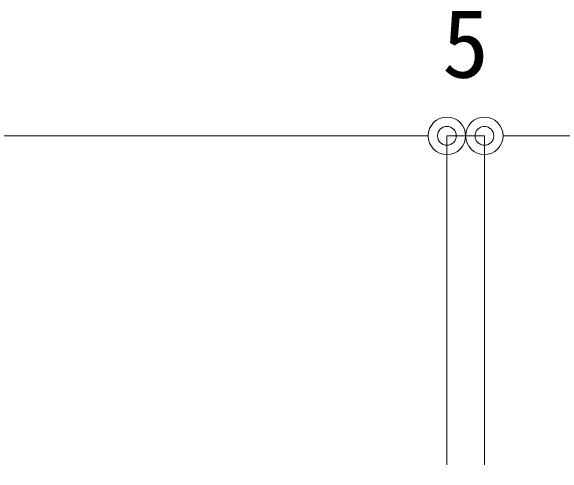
# Model space of a CAD drawing. Units: millimetres on the paper. Extents: x -420 to 420, y -297 to 297.
# Drawn here: x -215.13 to -200.41, y 174.52 to 186.88 of the extents above; entities that cross this region are included whole.
import ezdxf
from ezdxf.enums import TextEntityAlignment as Align

# ---------------------------------------------------------------- set-up
doc = ezdxf.new("R2010")
doc.units = ezdxf.units.MM
doc.header["$PDMODE"] = 32
doc.header["$PDSIZE"] = 0.5
for name, color, linetype, lineweight in [('0-0_0', 7, 'Continuous', 5), ('0-1_Defpoints', 7, 'Continuous', 18), ('0-7_0-A11-寸法_詳細', 5, 'Continuous', 18)]:
    doc.layers.add(name, color=color, linetype=linetype, lineweight=lineweight)
doc.styles.add('ＭＳ ゴシック', font='')
doc.styles.get('ＭＳ ゴシック').set_extended_font_data('MS Gothic')

# ---------------------------------------------------------------- blocks, each defined once
blk = doc.blocks.new('_Dot')
at = {"layer": '0-0_0'}
blk.add_line((-0.5, 0), (-1, 0), dxfattribs=at)
for radius in [0.5, 0.25]:
    blk.add_circle((0, 0), radius, dxfattribs=at)
blk = doc.blocks.new('D5')
at = {"layer": '0-7_0-A11-寸法_詳細'}
for p, q in [((215.999, 480.55), (188.999, 480.55)), ((216.999, 471.768), (216.999, 480.55))]:
    blk.add_line(p, q, dxfattribs=at)
blk.add_blockref('_Dot', (216.999, 480.55), dxfattribs=at)
blk = doc.blocks.new('D10')
at = {"layer": '0-1_Defpoints'}
for p in [(216.999, 480.55), (216.999, 467.768), (217.999, 467.768)]:
    blk.add_point(p, dxfattribs=at)
at = {"layer": '0-7_0-A11-寸法_詳細'}
for p, q in [((215.999, 480.55), (214.999, 480.55)), ((216.999, 471.768), (216.999, 480.55)), ((217.999, 480.55), (216.999, 480.55)), ((217.999, 471.768), (217.999, 480.55)), ((218.999, 480.55), (219.999, 480.55))]:
    blk.add_line(p, q, dxfattribs=at)
blk.add_blockref('_Dot', (216.999, 480.55), dxfattribs=at)
at = {"layer": '0-7_0-A11-寸法_詳細', "rotation": 180}
blk.add_blockref('_Dot', (217.999, 480.55), dxfattribs=at)
at = {"layer": '0-7_0-A11-寸法_詳細', "color": 7, "style": 'ＭＳ ゴシック'}
blk.add_text('5', height=1.833, dxfattribs=at).set_placement((216.874, 481.551), align=Align.BOTTOM_LEFT)
blk = doc.blocks.new('D11')
at = {"layer": '0-1_Defpoints'}
blk.add_point((217.999, 480.55), dxfattribs=at)
at = {"layer": '0-7_0-A11-寸法_詳細'}
for p, q in [((217.999, 471.768), (217.999, 480.55)), ((245.999, 480.55), (218.999, 480.55))]:
    blk.add_line(p, q, dxfattribs=at)
at = {"layer": '0-7_0-A11-寸法_詳細', "rotation": 180}
blk.add_blockref('_Dot', (217.999, 480.55), dxfattribs=at)

msp = doc.modelspace()

# ---------------------------------------------------------------- block references
at = {"layer": '0-7_0-A11-寸法_詳細'}
for name in ['D5', 'D10', 'D11']:
    msp.add_blockref(name, (-420.5, -297), dxfattribs=at)

doc.saveas('drawing.dxf')
